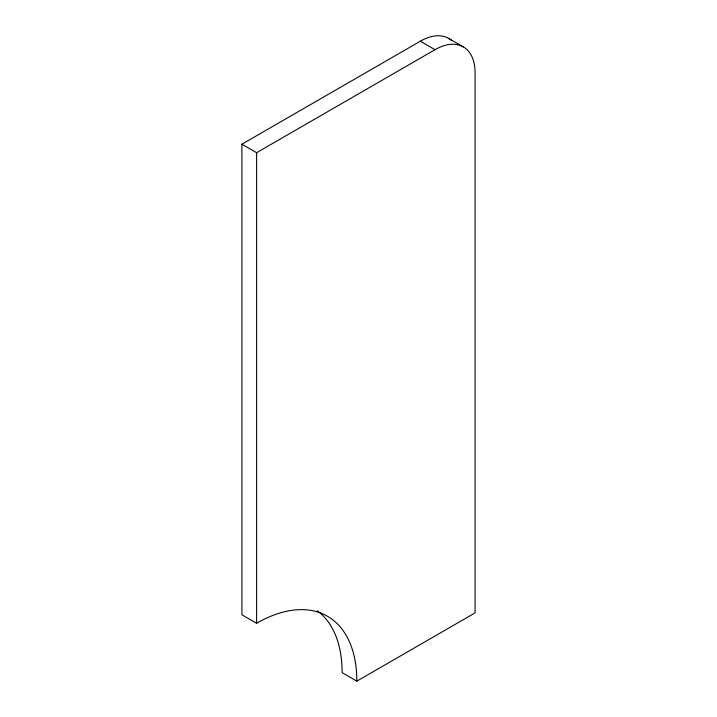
<?xml version="1.0" encoding="UTF-8"?>
<svg xmlns="http://www.w3.org/2000/svg" width="717" height="717" viewBox="0 0 717 717"><rect width="100%" height="100%" fill="white"/><g stroke="black" fill="none" stroke-linecap="round" stroke-linejoin="round"><path stroke-width="1.08" d="M420.296 41.219L434.995 49.706A56.688 32.731 -60 0 1 475.084 72.847L475.084 612.874L356.833 681.15A141.724 81.828 -60 0 0 256.614 623.288L241.916 614.801L241.916 144.207L420.296 41.219A56.688 32.731 -60 0 1 451.289 40.251M241.916 144.207L256.614 152.694L434.995 49.706M448.645 38.413L463.343 46.901M356.833 681.15L342.134 672.663A141.724 81.828 -60 0 0 317.264 610.723M256.614 152.694L256.614 623.288"/></g></svg>
